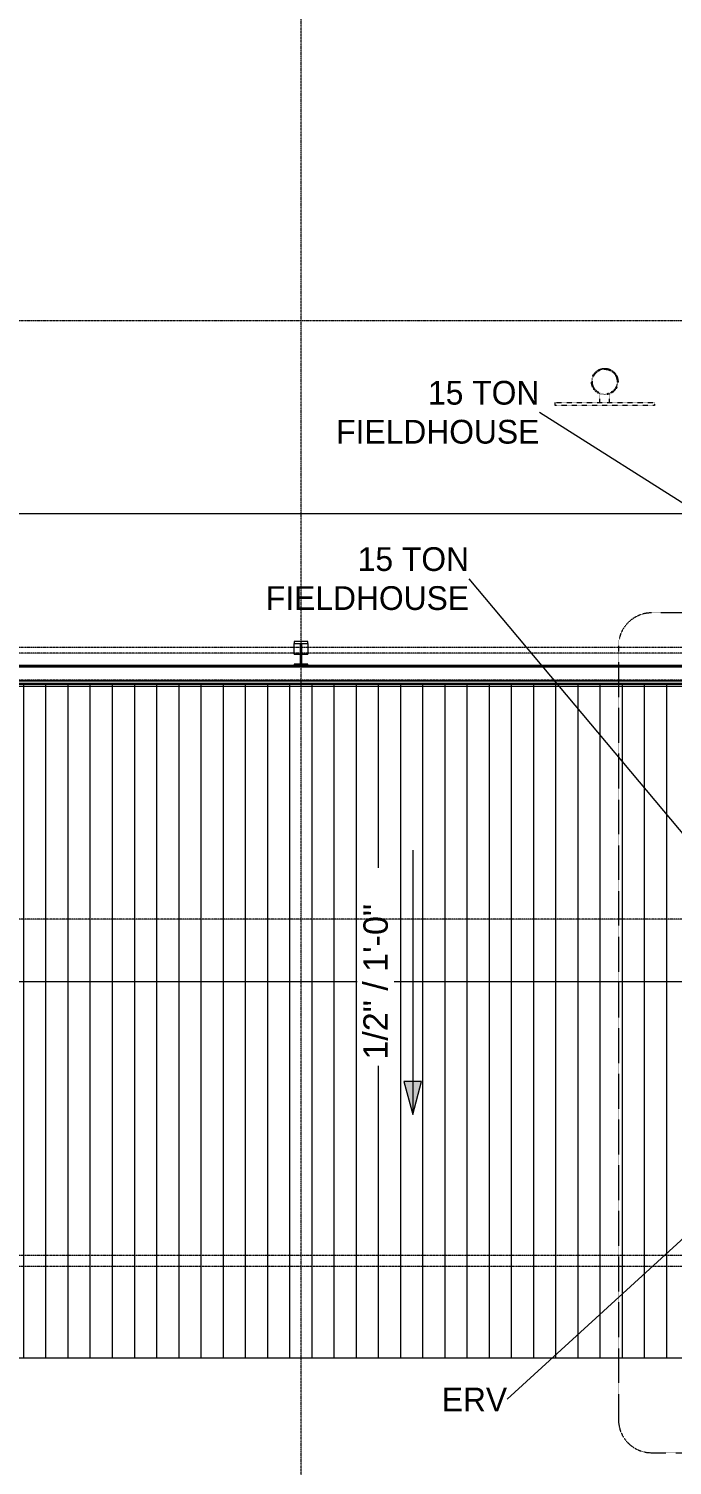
# Model space of a CAD drawing. Header units: inches. Extents: x 21290 to 29202, y -23522 to -20467.
# Drawn here: x 25204 to 25671, y -22940 to -21897 of the extents above; entities that cross this region are included whole.
import ezdxf

# ---------------------------------------------------------------- set-up
doc = ezdxf.new("R2010")
doc.units = ezdxf.units.IN
doc.header["$MEASUREMENT"] = 0
for name, pattern in [('Dash', [0.25, 0.125, -0.125]), ('Dash Dot 3_16_', [0.3125, 0.1875, -0.0625, 0, -0.0625]), ('Grid Line 1_2_', [0.875, 0.5, -0.125, 0.125, -0.125])]:
    doc.linetypes.add(name, pattern=pattern)
for name, color, linetype, lineweight in [('A-ANNO-SYMB', 150, 'Continuous', 9), ('A-ROOF', 132, 'Continuous', 13), ('A-ROOF-PATT', 132, 'Continuous', 13), ('A-WALL', 113, 'Continuous', 13), ('G-ANNO-DIMS', 111, 'Continuous', 9), ('G-ANNO-SYMB', 111, 'Continuous', 9), ('M-EQPM-IDEN', 50, 'Continuous', 9), ('Q-SPCQ', 91, 'Continuous', 13), ('Q-SPCQ-HDLN', 91, 'Dash', 9), ('S-BEAM', 12, 'Continuous', 13), ('S-GRID', 1, 'Continuous', 9)]:
    doc.layers.add(name, color=color, linetype=linetype, lineweight=lineweight)
doc.styles.add('Arial_1', font='arial.ttf', dxfattribs={"height": 17.703593})
doc.styles.add('Century Gothic', font='GOTHIC.TTF', dxfattribs={"height": 17.245342})
pattern_1 = [(225, (25401.89, -22360.053), (19.00703, -19.00703), []), (225, (25401.89, -22388.853), (19.00703, -19.00703), [])]

# ---------------------------------------------------------------- blocks, each defined once
blk = doc.blocks.new('Basketball_Backstop-Performance_Sports_Systems-3103-Ceiling_Hung - 27_-0_ to 27_-11 7_8_-652462-Roof Low')
at = {"layer": 'Q-SPCQ-HDLN', "color": 43}
for p, q in [((-36, 0), (-36, 2.2)), ((-36, 2.2), (36, 2.2)), ((36, 2.2), (36, 0)), ((36, 0), (-36, 0)), ((-3.5, 0), (-3.5, -6.2)), ((3.5, 0), (3.5, -6.2))]:
    blk.add_line(p, q, dxfattribs=at)
for radius in [9.63, 9]:
    blk.add_circle((0, -15.1), radius, dxfattribs=at)
blk = doc.blocks.new('columns and girder2 - one-V1-Roof Low')
at = {"layer": 'S-BEAM', "lineweight": 9}
h = blk.add_hatch(dxfattribs=at)
h.set_pattern_fill('FP_10', color=253, style=0, pattern_type=2)
h.set_pattern_definition(pattern_1)
h.paths.add_polyline_path([(-5, -1.3), (-5, -2), (5, -2), (5, -1.3), (0, -1.3)], flags=0)
h.paths.add_polyline_path([(-5, -17), (-5, -18.5), (5, -18.5), (5, -17)], flags=0)
h.paths.add_polyline_path([(5, -1204.9), (-5, -1204.9), (-5, -1206.4), (5, -1206.4)], flags=0)
h.paths.add_polyline_path([(-5, -1224.3), (-5, -1225.8), (5, -1225.8), (5, -1224.3)], flags=0)
h = blk.add_hatch(dxfattribs=at)
h.set_pattern_fill('FP_10', color=253, style=0, pattern_type=2)
h.set_pattern_definition(pattern_1)
h.paths.add_polyline_path([(-0.6, -2), (-0.6, -17), (0.6, -17), (0.6, -2)], flags=0)
h.paths.add_polyline_path([(-0.6, -1206.4), (-0.6, -1224.3), (0.6, -1224.3), (0.6, -1206.4)], flags=0)
at = {"layer": 'S-BEAM', "color": 7}
for p, q in [((-5, -1.3), (-5, -2)), ((-5, -2), (5, -2)), ((0.6, -2), (-0.6, -2)), ((-0.6, -2), (-0.6, -17)), ((0.6, -17), (0.6, -2)), ((5, -2), (5, -1.3)), ((5, -17), (-5, -17)), ((-5, -17), (-5, -18.5)), ((-5, -18.5), (5, -18.5)), ((-0.6, -17), (0.6, -17)), ((5, -18.5), (5, -17))]:
    blk.add_line(p, q, dxfattribs=at)
at = {"layer": 'S-BEAM', "color": 43, "lineweight": 9}
for p, q in [((-5, -17), (-5, -9.2)), ((-0.6, -9.2), (-5, -9.2)), ((5, -9.2), (0.6, -9.2)), ((5, -9.2), (5, -17))]:
    blk.add_line(p, q, dxfattribs=at)
blk = doc.blocks.new('Girt_Z - 10_D-1732176-Roof Low')
at = {"layer": 'S-BEAM', "color": 43, "lineweight": 9}
for p, q in [((26272.9, -22360.1), (22791.4, -22360.1)), ((26272.9, -22360.2), (22791.4, -22360.2)), ((26263.4, -22359.6), (22799.4, -22359.6))]:
    blk.add_line(p, q, dxfattribs=at)

msp = doc.modelspace()

# ---------------------------------------------------------------- hatches: boundary and pattern name
at = {"layer": 'A-ROOF-PATT', "lineweight": 9}
h = msp.add_hatch(dxfattribs=at)
h.set_pattern_fill('FP_2', color=43, style=0, pattern_type=2)
h.set_pattern_definition([(90, (0.298, -40.069), (-16.082, 1e-15), [])])
h.paths.add_polyline_path([(24258.3042, -22885.6153), (24267.8902, -22885.6153), (24267.8902, -22861.6153), (25956.8902, -22861.6153), (25956.8902, -22885.6153), (26294.3902, -22885.6153), (26294.3902, -22799.1778), (26272.6402, -22799.1778), (26272.6402, -22798.6153), (25684.0777, -22798.6153), (25684.0777, -22446.6778), (25686.8902, -22446.6778), (25686.8902, -22795.8028), (26271.8902, -22795.8028), (26271.8902, -22795.3028), (25694.8902, -22795.2777), (25694.8902, -22791.8404), (25694.2685, -22791.915), (25694.1572, -22792.4578), (25693.3468, -22793.5342), (25692.4491, -22794.0922), (25691.3902, -22794.3028), (25690.2352, -22794.0698), (25689.1588, -22793.2594), (25688.6186, -22792.4509), (25688.4972, -22791.8404), (25687.3902, -22791.8242), (25687.4153, -22455.094), (25687.4996, -22455.094), (25687.5777, -22454.9516), (25688.0362, -22454.9356), (25688.0362, -22455.0933), (25694.7454, -22455.0933), (25694.7454, -22454.9357), (25695.2809, -22454.9544), (25695.3651, -22455.094), (25695.3902, -22455.0968), (25695.3902, -22787.3028), (26271.8902, -22787.3028), (26271.8902, -22372.9278), (26272.6402, -22372.9278), (26272.6402, -22372.8028), (22811.1402, -22372.8028), (22811.1402, -22798.6153), (22778.1402, -22798.6153), (22778.1402, -22861.6153), (23930.3902, -22861.6153), (23930.3902, -22885.6153), (24240.7579, -22885.6153)], flags=0)
h.paths.add_polyline_path([(24132.9527, -22795.4278), (24132.9527, -22795.3028), (24137.7027, -22795.3028), (24137.7027, -22795.4278)], flags=0)
h.paths.add_polyline_path([(25691.3902, -22794.0698), (25692.5383, -22793.7996), (25693.3468, -22793.2594), (25693.9466, -22792.3617), (25694.0503, -22791.8404), (25688.7327, -22791.8533), (25688.8934, -22792.4509), (25689.4337, -22793.2594), (25690.3313, -22793.8592)], flags=0)
h.paths.add_polyline_path([(26153.3127, -22738.3028), (26129.7652, -22738.3028), (26129.7652, -22678.8028), (26217.8902, -22678.8028), (26217.8902, -22683.8028), (26218.0152, -22683.8028), (26218.0152, -22696.4278), (26217.8902, -22696.4278), (26217.8902, -22703.6778), (26218.0152, -22703.6778), (26218.0152, -22732.0528), (26217.8902, -22732.0528), (26217.8902, -22738.3028), (26158.5152, -22738.3028)], flags=0)
h.paths.add_polyline_path([(26012.3902, -22571.4467), (25955.1402, -22571.4278), (25955.1402, -22567.2592), (25935.2652, -22567.2592), (25935.2652, -22513.2592), (25955.1402, -22513.2592), (25955.1402, -22509.0717), (26012.3902, -22509.0717), (26012.3902, -22512.4487), (26022.5152, -22512.4487), (26022.5152, -22516.4487), (26012.3902, -22516.4487), (26012.3902, -22518.2592), (26029.1402, -22518.2592), (26029.1402, -22536.2592), (26012.3902, -22536.2592)], flags=0)
h.paths.add_polyline_path([(26199.7652, -22571.4278), (26154.5152, -22571.4278), (26154.5152, -22455.5528), (26158.8902, -22455.5528), (26158.8902, -22455.4278), (26170.7652, -22455.4278), (26170.7652, -22455.5528), (26179.5152, -22455.5528), (26179.5152, -22455.4278), (26211.2652, -22455.4278), (26211.2652, -22455.5528), (26217.8902, -22455.5528), (26217.8902, -22571.4278), (26200.0887, -22571.4278)], flags=0)
h.paths.add_polyline_path([(25753.2652, -22571.4278), (25746.8902, -22571.4278), (25746.8902, -22455.5528), (25751.2652, -22455.5528), (25751.2652, -22455.4278), (25763.1402, -22455.4278), (25763.1402, -22455.5528), (25771.8902, -22455.5528), (25771.8902, -22455.4278), (25803.6402, -22455.4278), (25803.6402, -22455.5528), (25810.2652, -22455.5528), (25810.2652, -22571.4278), (25787.0075, -22571.4278)], flags=0)
at = {"layer": 'G-ANNO-DIMS'}
msp.add_hatch(color=256, dxfattribs=at).paths.add_polyline_path([(25482.9025, -22685.0495), (25489.3332, -22661.0495), (25476.4717, -22661.0495)], flags=0)

# ---------------------------------------------------------------- linework, layer by layer
at = {"layer": 'A-ANNO-SYMB', "linetype": 'Dash Dot 3_16_'}
for p, q in [((26317.6831, -22320.8209), (25656.1114, -22320.8209)), ((25632.1114, -22344.8209), (25632.1114, -22906.4529)), ((25656.1114, -22930.4529), (26317.6831, -22930.4529))]:
    msp.add_line(p, q, dxfattribs=at)
for centre, start, end in [((25656.1114, -22344.8209), 90, 180), ((25656.1114, -22906.4529), 180, 270)]:
    msp.add_arc(centre, 24, start, end, dxfattribs=at)
at = {"layer": 'A-ROOF', "color": 43, "lineweight": 9}
msp.add_line((24267.8902, -22861.6153), (25956.8902, -22861.6153), dxfattribs=at)
at = {"layer": 'A-WALL', "color": 43, "lineweight": 9}
for p, q in [((22795.6901, -22358.8028), (26267.0904, -22358.8028)), ((26273.3915, -22372.8028), (22786.3892, -22372.8028))]:
    msp.add_line(p, q, dxfattribs=at)
at = {"layer": 'A-WALL', "color": 7}
for p, q in [((26272.5777, -22370.3028), (22781.4527, -22370.3028)), ((22781.4527, -22371.8776), (26272.5777, -22371.8776))]:
    msp.add_line(p, q, dxfattribs=at)
at = {"layer": 'G-ANNO-DIMS'}
for p, q in [((25482.9025, -22493.0495), (25482.9025, -22685.0495)), ((25489.3332, -22661.0495), (25476.4717, -22661.0495)), ((25476.4717, -22661.0495), (25482.9025, -22685.0495)), ((25482.9025, -22685.0495), (25489.3332, -22661.0495))]:
    msp.add_line(p, q, dxfattribs=at)
at = {"layer": 'G-ANNO-SYMB'}
for p, q in [((26513.6151, -22248.8331), (21679.2435, -22248.8331)), ((26435.1614, -22374.357), (21735.7311, -22374.357)), ((26603.8237, -22588.6303), (21735.7311, -22588.6303))]:
    msp.add_line(p, q, dxfattribs=at)
at = {"layer": 'M-EQPM-IDEN', "color": 153}
for p, q in [((26118.5152, -22519.4903), (25574.7315, -22175.345)), ((25710.8902, -22519.4903), (25523.7315, -22296.0949)), ((25935.2652, -22540.2592), (25551.3565, -22891.6195))]:
    msp.add_line(p, q, dxfattribs=at)
at = {"layer": 'S-GRID', "linetype": 'Grid Line 1_2_'}
for p, q in [((25401.8902, -23275.7461), (25401.8902, -20589.4773)), ((25401.8902, -23275.7461), (25401.8902, -20724.9518)), ((26557.3237, -22108.8028), (21423.737, -22108.8028)), ((26557.3237, -22108.8028), (21423.737, -22108.8028)), ((26557.3237, -22346.0528), (21519.737, -22346.0528)), ((26557.3237, -22350.0528), (21423.737, -22350.0528)), ((26557.3237, -22359.5528), (21423.737, -22359.5528)), ((26557.3237, -22359.5528), (21423.737, -22359.5528)), ((26557.3237, -22369.5528), (21423.737, -22369.5528)), ((26557.3237, -22543.0528), (21423.737, -22543.0528)), ((26557.3237, -22787.3028), (21423.737, -22787.3028)), ((26557.3237, -22787.3028), (21423.737, -22787.3028)), ((26557.3237, -22795.3028), (21423.737, -22795.3028)), ((26557.3237, -22795.3028), (21564.7621, -22795.3028))]:
    msp.add_line(p, q, dxfattribs=at)

# ---------------------------------------------------------------- block references
at = {"layer": 'Q-SPCQ', "color": 43, "lineweight": 9, "rotation": 180}
msp.add_blockref('Basketball_Backstop-Performance_Sports_Systems-3103-Ceiling_Hung - 27_-0_ to 27_-11 7_8_-652462-Roof Low', (25622.1688, -22168.0528), dxfattribs=at)
at = {"layer": 'S-BEAM', "color": 43, "lineweight": 9, "rotation": 180}
msp.add_blockref('columns and girder2 - one-V1-Roof Low', (25401.8902, -22360.0528), dxfattribs=at)
at = {"layer": 'S-BEAM', "color": 43, "lineweight": 9}
msp.add_blockref('Girt_Z - 10_D-1732176-Roof Low', (0, 0), dxfattribs=at)

# ---------------------------------------------------------------- texts
at = {"layer": 'M-EQPM-IDEN', "char_height": 17.24534, "attachment_point": 3, "line_spacing_factor": 0.984117, "style": 'Century Gothic'}
for s, insert, width in [('15 TON\\PFIELDHOUSE', (25574.7315, -22152.3854), 161.352), ('15 TON\\PFIELDHOUSE', (25523.7315, -22273.1353), 161.352), ('ERV', (25551.3565, -22883.2313), 51.84)]:
    msp.add_mtext(s, dxfattribs=dict(at, insert=insert, width=width))

# ---------------------------------------------------------------- next in the draw order: texts
at = {"layer": 'G-ANNO-DIMS', "insert": (25447.1066, -22645.1195), "char_height": 17.703593, "width": 134.568, "attachment_point": 1, "rotation": 90, "line_spacing_factor": 0.938532, "style": 'Arial_1', "bg_fill": 3, "box_fill_scale": 1.25, "bg_fill_color": 0, "bg_fill_transparency": 0}
msp.add_mtext('1/2" / 1\'-0"', dxfattribs=at)

# ---------------------------------------------------------------- next in the draw order: linework, layer by layer
at = {"layer": 'S-GRID', "linetype": 'Grid Line 1_2_'}
msp.add_line((26557.3237, -22543.0528), (21423.737, -22543.0528), dxfattribs=at)

doc.saveas('drawing.dxf')
